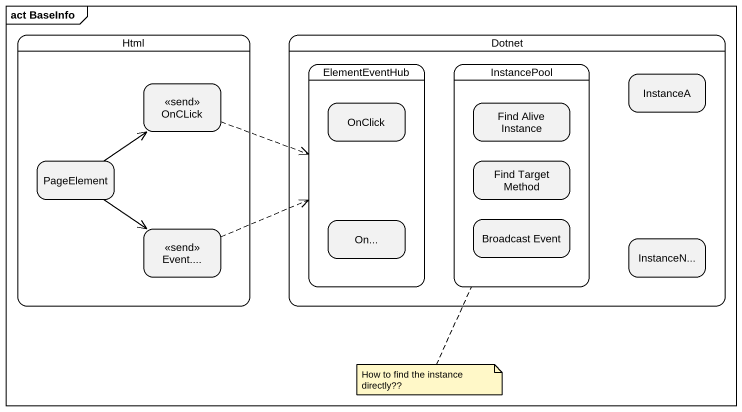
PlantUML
@startuml
mainframe act BaseInfo
hide empty description
state Html {
  state OnCLick <<send>>
  state PageElement
  state "Event...." as Event <<send>>
}
state Dotnet {
  state ElementEventHub {
    state OnClick
    state "On..." as On_
  }
  state InstancePool {
    state "Find Alive Instance" as Find_Alive_Instance
    state "Find Target Method" as Find_Target_Method
    state "Broadcast Event" as Broadcast_Event
  }
  state InstanceA
  state "InstanceN..." as InstanceN
}
OnCLick -right[dashed]-> ElementEventHub
PageElement -up-> OnCLick
PageElement --> Event
Event -right[dashed]-> ElementEventHub
note bottom of InstancePool : How to find the instance directly??
@enduml
